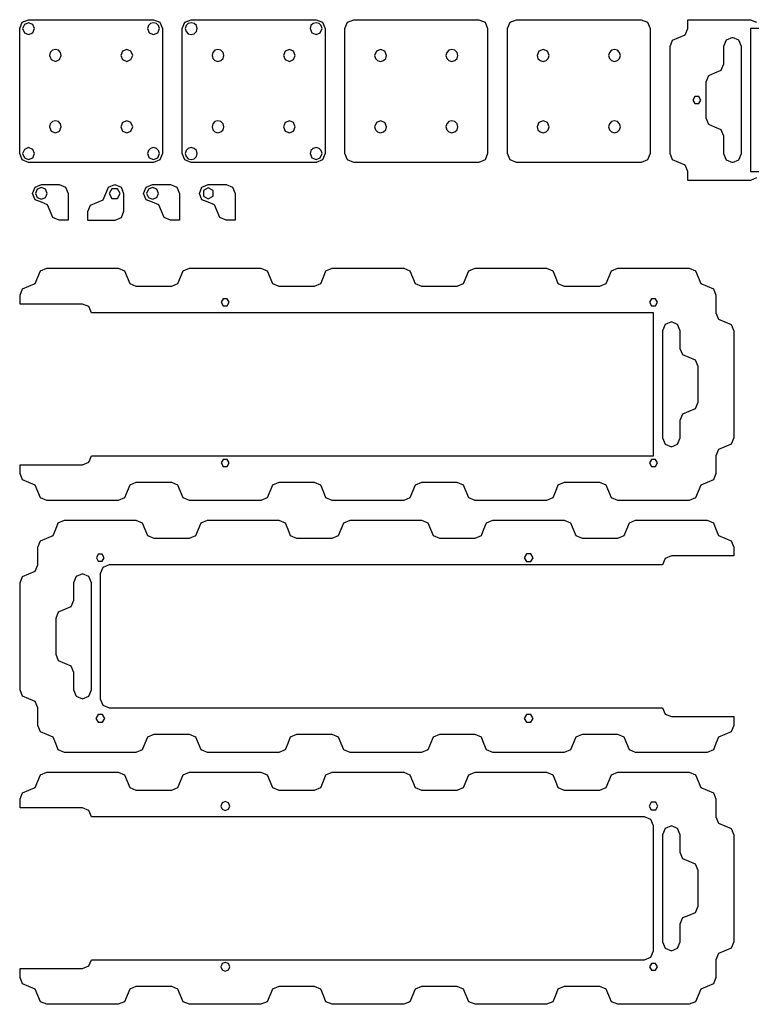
# Model space of a CAD drawing. Extents: x 1 to 198, y -191 to -1.
# Drawn here: x 1 to 74.9, y -191.1 to -91.8 of the extents above; entities that cross this region are included whole.
import ezdxf

# ---------------------------------------------------------------- set-up
doc = ezdxf.new("R2010")
doc.units = 0

msp = doc.modelspace()

# ---------------------------------------------------------------- linework, layer by layer
at = {"color": 7}
for points in [[(50.199937, -92.699509), (50.463541, -92.063114), (51.099936, -91.79951), (51.999935, -91.79951), (52.899934, -91.79951), (53.799933, -91.79951), (54.699931, -91.79951), (55.59993, -91.79951), (56.499929, -91.79951), (57.399928, -91.79951), (58.299927, -91.79951), (59.199926, -91.79951), (60.099925, -91.79951), (60.999924, -91.79951), (61.899923, -91.79951), (62.799921, -91.79951), (63.69992, -91.79951), (64.336315, -92.063114), (64.599919, -92.699509), (64.599919, -93.599508), (64.599919, -94.499507), (64.599919, -95.399506), (64.599919, -96.299505), (64.599919, -97.199504), (64.599919, -98.099503), (64.599919, -98.999502), (64.599919, -99.8995), (64.599919, -100.799499), (64.599919, -101.699498), (64.599919, -102.599497), (64.599919, -103.499496), (64.599919, -104.399495), (64.599919, -105.299493), (64.336315, -105.935889), (63.69992, -106.199492), (62.799921, -106.199492), (61.899923, -106.199492), (60.999924, -106.199492), (60.099925, -106.199492), (59.199926, -106.199492), (58.299927, -106.199492), (57.399928, -106.199492), (56.499929, -106.199492), (55.59993, -106.199492), (54.699931, -106.199492), (53.799933, -106.199492), (52.899934, -106.199492), (51.999935, -106.199492), (51.099936, -106.199492), (50.463541, -105.935889), (50.199937, -105.299493), (50.199937, -104.399495), (50.199937, -103.499496), (50.199937, -102.599497), (50.199937, -101.699498), (50.199937, -100.799499), (50.199937, -99.8995), (50.199937, -98.999502), (50.199937, -98.099503), (50.199937, -97.199504), (50.199937, -96.299505), (50.199937, -95.399506), (50.199937, -94.499507), (50.199937, -93.599508), (50.199937, -92.699509)], [(54.399332, -95.399506), (54.223772, -94.975667), (53.799933, -94.800107), (53.376093, -94.975667), (53.200533, -95.399506), (53.280838, -95.699206), (53.500233, -95.918601), (53.799933, -95.998905), (54.099632, -95.918601), (54.319028, -95.699206), (54.399332, -95.399506)], [(61.599323, -95.399506), (61.519019, -95.099806), (61.299623, -94.880411), (60.999924, -94.800107), (60.700224, -94.880411), (60.480829, -95.099806), (60.400524, -95.399506), (60.480829, -95.699206), (60.700224, -95.918601), (60.999924, -95.998905), (61.299623, -95.918601), (61.519019, -95.699206), (61.599323, -95.399506)], [(54.399332, -102.599497), (54.223772, -102.175658), (53.799933, -102.000098), (53.376093, -102.175658), (53.200533, -102.599497), (53.280838, -102.899197), (53.500233, -103.118592), (53.799933, -103.198896), (54.099632, -103.118592), (54.319028, -102.899197), (54.399332, -102.599497)], [(61.599323, -102.599497), (61.519019, -102.299797), (61.299623, -102.080402), (60.999924, -102.000098), (60.700224, -102.080402), (60.480829, -102.299797), (60.400524, -102.599497), (60.480829, -102.899197), (60.700224, -103.118592), (60.999924, -103.198896), (61.299623, -103.118592), (61.519019, -102.899197), (61.599323, -102.599497)]]:
    msp.add_lwpolyline(points, dxfattribs=at)
at = {"layer": '1', "color": 18}
for points in [[(0.999999, -92.699509), (1.263603, -92.063114), (1.899998, -91.79951), (2.799997, -91.79951), (3.699996, -91.79951), (4.599995, -91.79951), (5.499993, -91.79951), (6.399992, -91.79951), (7.299991, -91.79951), (8.19999, -91.79951), (9.099989, -91.79951), (9.999988, -91.79951), (10.899987, -91.79951), (11.799985, -91.79951), (12.699984, -91.79951), (13.599983, -91.79951), (14.499982, -91.79951), (15.136377, -92.063114), (15.399981, -92.699509), (15.399981, -93.599508), (15.399981, -94.499507), (15.399981, -95.399506), (15.399981, -96.299505), (15.399981, -97.199504), (15.399981, -98.099503), (15.399981, -98.999502), (15.399981, -99.8995), (15.399981, -100.799499), (15.399981, -101.699498), (15.399981, -102.599497), (15.399981, -103.499496), (15.399981, -104.399495), (15.399981, -105.299493), (15.136377, -105.935889), (14.499982, -106.199492), (13.599983, -106.199492), (12.699984, -106.199492), (11.799985, -106.199492), (10.899987, -106.199492), (9.999988, -106.199492), (9.099989, -106.199492), (8.19999, -106.199492), (7.299991, -106.199492), (6.399992, -106.199492), (5.499993, -106.199492), (4.599995, -106.199492), (3.699996, -106.199492), (2.799997, -106.199492), (1.899998, -106.199492), (1.263603, -105.935889), (0.999999, -105.299493), (0.999999, -104.399495), (0.999999, -103.499496), (0.999999, -102.599497), (0.999999, -101.699498), (0.999999, -100.799499), (0.999999, -99.8995), (0.999999, -98.999502), (0.999999, -98.099503), (0.999999, -97.199504), (0.999999, -96.299505), (0.999999, -95.399506), (0.999999, -94.499507), (0.999999, -93.599508), (0.999999, -92.699509)], [(2.499397, -92.699509), (2.323696, -92.275928), (1.899998, -92.100508), (1.476299, -92.275928), (1.300599, -92.699509), (1.476299, -93.123091), (1.899998, -93.29851), (2.323696, -93.123091), (2.499397, -92.699509)], [(15.099381, -92.699509), (15.019077, -92.39981), (14.799682, -92.180414), (14.499982, -92.10011), (14.200282, -92.180414), (13.980887, -92.39981), (13.900583, -92.699509), (14.076143, -93.123349), (14.499982, -93.298909), (14.923821, -93.123349), (15.099381, -92.699509)], [(5.199394, -95.399506), (5.11909, -95.099806), (4.899694, -94.880411), (4.599995, -94.800107), (4.300295, -94.880411), (4.0809, -95.099806), (4.000595, -95.399506), (4.176155, -95.823345), (4.599995, -95.998905), (5.023834, -95.823345), (5.199394, -95.399506)], [(12.399385, -95.399506), (12.223684, -94.975924), (11.799985, -94.800505), (11.376287, -94.975924), (11.200586, -95.399506), (11.376287, -95.823088), (11.799985, -95.998507), (12.223684, -95.823088), (12.399385, -95.399506)], [(5.199394, -102.599497), (5.11909, -102.299797), (4.899694, -102.080402), (4.599995, -102.000098), (4.300295, -102.080402), (4.0809, -102.299797), (4.000595, -102.599497), (4.176155, -103.023336), (4.599995, -103.198896), (5.023834, -103.023336), (5.199394, -102.599497)], [(12.399385, -102.599497), (12.223684, -102.175915), (11.799985, -102.000496), (11.376287, -102.175915), (11.200586, -102.599497), (11.376287, -103.023079), (11.799985, -103.198498), (12.223684, -103.023079), (12.399385, -102.599497)], [(2.499397, -105.299493), (2.323696, -104.875912), (1.899998, -104.700492), (1.476299, -104.875912), (1.300599, -105.299493), (1.476299, -105.723075), (1.899998, -105.898494), (2.323696, -105.723075), (2.499397, -105.299493)], [(15.099381, -105.299493), (15.019077, -104.999794), (14.799682, -104.780398), (14.499982, -104.700094), (14.200282, -104.780398), (13.980887, -104.999794), (13.900583, -105.299493), (14.076143, -105.723333), (14.499982, -105.898893), (14.923821, -105.723333), (15.099381, -105.299493)]]:
    msp.add_lwpolyline(points, dxfattribs=at)
at = {"layer": '14', "color": 18}
for points in [[(33.799958, -92.699509), (34.063561, -92.063114), (34.699957, -91.79951), (35.599956, -91.79951), (36.499954, -91.79951), (37.399953, -91.79951), (38.299952, -91.79951), (39.199951, -91.79951), (40.09995, -91.79951), (40.999949, -91.79951), (41.899948, -91.79951), (42.799946, -91.79951), (43.699945, -91.79951), (44.599944, -91.79951), (45.499943, -91.79951), (46.399942, -91.79951), (47.299941, -91.79951), (47.936336, -92.063114), (48.19994, -92.699509), (48.19994, -93.599508), (48.19994, -94.499507), (48.19994, -95.399506), (48.19994, -96.299505), (48.19994, -97.199504), (48.19994, -98.099503), (48.19994, -98.999502), (48.19994, -99.8995), (48.19994, -100.799499), (48.19994, -101.699498), (48.19994, -102.599497), (48.19994, -103.499496), (48.19994, -104.399495), (48.19994, -105.299493), (47.936336, -105.935889), (47.299941, -106.199492), (46.399942, -106.199492), (45.499943, -106.199492), (44.599944, -106.199492), (43.699945, -106.199492), (42.799946, -106.199492), (41.899948, -106.199492), (40.999949, -106.199492), (40.09995, -106.199492), (39.199951, -106.199492), (38.299952, -106.199492), (37.399953, -106.199492), (36.499954, -106.199492), (35.599956, -106.199492), (34.699957, -106.199492), (34.063561, -105.935889), (33.799958, -105.299493), (33.799958, -104.399495), (33.799958, -103.499496), (33.799958, -102.599497), (33.799958, -101.699498), (33.799958, -100.799499), (33.799958, -99.8995), (33.799958, -98.999502), (33.799958, -98.099503), (33.799958, -97.199504), (33.799958, -96.299505), (33.799958, -95.399506), (33.799958, -94.499507), (33.799958, -93.599508), (33.799958, -92.699509)], [(37.999353, -95.399506), (37.823793, -94.975667), (37.399953, -94.800107), (36.976114, -94.975667), (36.800554, -95.399506), (36.880858, -95.699206), (37.100254, -95.918601), (37.399953, -95.998905), (37.699653, -95.918601), (37.919048, -95.699206), (37.999353, -95.399506)], [(45.199344, -95.399506), (45.119039, -95.099806), (44.899644, -94.880411), (44.599944, -94.800107), (44.300245, -94.880411), (44.080849, -95.099806), (44.000545, -95.399506), (44.080849, -95.699206), (44.300245, -95.918601), (44.599944, -95.998905), (44.899644, -95.918601), (45.119039, -95.699206), (45.199344, -95.399506)], [(37.999353, -102.599497), (37.823793, -102.175658), (37.399953, -102.000098), (36.976114, -102.175658), (36.800554, -102.599497), (36.880858, -102.899197), (37.100254, -103.118592), (37.399953, -103.198896), (37.699653, -103.118592), (37.919048, -102.899197), (37.999353, -102.599497)], [(45.199344, -102.599497), (45.119039, -102.299797), (44.899644, -102.080402), (44.599944, -102.000098), (44.300245, -102.080402), (44.080849, -102.299797), (44.000545, -102.599497), (44.080849, -102.899197), (44.300245, -103.118592), (44.599944, -103.198896), (44.899644, -103.118592), (45.119039, -102.899197), (45.199344, -102.599497)]]:
    msp.add_lwpolyline(points, dxfattribs=at)
at = {"layer": '15', "color": 18}
for points in [[(17.399978, -92.699509), (17.663582, -92.063114), (18.299977, -91.79951), (19.199976, -91.79951), (20.099975, -91.79951), (20.999974, -91.79951), (21.899973, -91.79951), (22.799972, -91.79951), (23.699971, -91.79951), (24.599969, -91.79951), (25.499968, -91.79951), (26.399967, -91.79951), (27.299966, -91.79951), (28.199965, -91.79951), (29.099964, -91.79951), (29.999963, -91.79951), (30.899961, -91.79951), (31.536357, -92.063114), (31.79996, -92.699509), (31.79996, -93.599508), (31.79996, -94.499507), (31.79996, -95.399506), (31.79996, -96.299505), (31.79996, -97.199504), (31.79996, -98.099503), (31.79996, -98.999502), (31.79996, -99.8995), (31.79996, -100.799499), (31.79996, -101.699498), (31.79996, -102.599497), (31.79996, -103.499496), (31.79996, -104.399495), (31.79996, -105.299493), (31.536357, -105.935889), (30.899961, -106.199492), (29.999963, -106.199492), (29.099964, -106.199492), (28.199965, -106.199492), (27.299966, -106.199492), (26.399967, -106.199492), (25.499968, -106.199492), (24.599969, -106.199492), (23.699971, -106.199492), (22.799972, -106.199492), (21.899973, -106.199492), (20.999974, -106.199492), (20.099975, -106.199492), (19.199976, -106.199492), (18.299977, -106.199492), (17.663582, -105.935889), (17.399978, -105.299493), (17.399978, -104.399495), (17.399978, -103.499496), (17.399978, -102.599497), (17.399978, -101.699498), (17.399978, -100.799499), (17.399978, -99.8995), (17.399978, -98.999502), (17.399978, -98.099503), (17.399978, -97.199504), (17.399978, -96.299505), (17.399978, -95.399506), (17.399978, -94.499507), (17.399978, -93.599508), (17.399978, -92.699509)], [(18.899377, -92.699509), (18.819072, -92.39981), (18.599677, -92.180414), (18.299977, -92.10011), (18.000278, -92.180414), (17.780882, -92.39981), (17.700578, -92.699509), (17.780882, -92.999209), (18.000278, -93.218604), (18.299977, -93.298909), (18.599677, -93.218604), (18.819072, -92.999209), (18.899377, -92.699509)], [(31.499361, -92.699509), (31.419056, -92.39981), (31.199661, -92.180414), (30.899961, -92.10011), (30.600262, -92.180414), (30.380866, -92.39981), (30.300562, -92.699509), (30.476122, -93.123349), (30.899961, -93.298909), (31.323801, -93.123349), (31.499361, -92.699509)], [(21.599373, -95.399506), (21.519069, -95.099806), (21.299674, -94.880411), (20.999974, -94.800107), (20.700274, -94.880411), (20.480879, -95.099806), (20.400575, -95.399506), (20.480879, -95.699206), (20.700274, -95.918601), (20.999974, -95.998905), (21.299674, -95.918601), (21.519069, -95.699206), (21.599373, -95.399506)], [(28.799364, -95.399506), (28.623663, -94.975924), (28.199965, -94.800505), (27.776266, -94.975924), (27.600566, -95.399506), (27.776266, -95.823088), (28.199965, -95.998507), (28.623663, -95.823088), (28.799364, -95.399506)], [(21.599373, -102.599497), (21.519069, -102.299797), (21.299674, -102.080402), (20.999974, -102.000098), (20.700274, -102.080402), (20.480879, -102.299797), (20.400575, -102.599497), (20.480879, -102.899197), (20.700274, -103.118592), (20.999974, -103.198896), (21.299674, -103.118592), (21.519069, -102.899197), (21.599373, -102.599497)], [(28.799364, -102.599497), (28.623663, -102.175915), (28.199965, -102.000496), (27.776266, -102.175915), (27.600566, -102.599497), (27.776266, -103.023079), (28.199965, -103.198498), (28.623663, -103.023079), (28.799364, -102.599497)], [(18.899377, -105.299493), (18.819072, -104.999794), (18.599677, -104.780398), (18.299977, -104.700094), (18.000278, -104.780398), (17.780882, -104.999794), (17.700578, -105.299493), (17.780882, -105.599193), (18.000278, -105.818588), (18.299977, -105.898893), (18.599677, -105.818588), (18.819072, -105.599193), (18.899377, -105.299493)], [(31.499361, -105.299493), (31.419056, -104.999794), (31.199661, -104.780398), (30.899961, -104.700094), (30.600262, -104.780398), (30.380866, -104.999794), (30.300562, -105.299493), (30.476122, -105.723333), (30.899961, -105.898893), (31.323801, -105.723333), (31.499361, -105.299493)]]:
    msp.add_lwpolyline(points, dxfattribs=at)
at = {"layer": '21', "color": 18}
for points in [[(66.599917, -95.399506), (66.599917, -94.499507), (66.86352, -93.863112), (67.499915, -93.599508), (68.136311, -93.335905), (68.399914, -92.699509), (68.399914, -91.79951), (69.299913, -91.79951), (70.199912, -91.79951), (71.099911, -91.79951), (71.99991, -91.79951), (72.899909, -91.79951), (73.799908, -91.79951), (74.699906, -91.79951), (75.336302, -92.063114)], [(75.599905, -92.699509), (74.699906, -92.699509), (74.699906, -93.599508), (74.699906, -94.499507), (74.699906, -95.399506), (74.699906, -96.299505), (74.699906, -97.199504), (74.699906, -98.099503), (74.699906, -98.999502), (74.699906, -99.8995), (74.699906, -100.799499), (74.699906, -101.699498), (74.699906, -102.599497), (74.699906, -103.499496), (74.699906, -104.399495), (74.699906, -105.299493), (74.699906, -106.199492), (74.699906, -107.099491), (75.599905, -107.099491)], [(70.199912, -98.099503), (70.199912, -98.999502), (70.199912, -99.8995), (70.199912, -100.799499), (70.199912, -101.699498), (70.463515, -102.335893), (71.099911, -102.599497), (71.736306, -102.863101), (71.99991, -103.499496), (71.99991, -104.399495), (71.99991, -105.299493), (72.263513, -105.935889), (72.899909, -106.199492), (73.536304, -105.935889), (73.799908, -105.299493), (73.799908, -104.399495), (73.799908, -103.499496), (73.799908, -102.599497), (73.799908, -101.699498), (73.799908, -100.799499), (73.799908, -99.8995), (73.799908, -98.999502), (73.799908, -98.099503), (73.799908, -97.199504), (73.799908, -96.299505), (73.799908, -95.399506), (73.799908, -94.499507), (73.536304, -93.863112), (72.899909, -93.599508), (72.263513, -93.863112), (71.99991, -94.499507), (71.99991, -95.399506), (71.99991, -96.299505), (71.736306, -96.9359), (71.099911, -97.199504), (70.463515, -97.463107), (70.199912, -98.099503)], [(75.336302, -107.735887), (74.699906, -107.99949), (73.799908, -107.99949), (72.899909, -107.99949), (71.99991, -107.99949), (71.099911, -107.99949), (70.199912, -107.99949), (69.299913, -107.99949), (68.399914, -107.99949), (68.399914, -107.099491), (68.136311, -106.463096), (67.499915, -106.199492), (66.86352, -105.935889), (66.599917, -105.299493), (66.599917, -104.399495), (66.599917, -103.499496), (66.599917, -102.599497), (66.599917, -101.699498), (66.599917, -100.799499), (66.599917, -99.8995), (66.599917, -98.999502), (66.599917, -98.099503), (66.599917, -97.199504), (66.599917, -96.299505), (66.599917, -95.399506)], [(69.699513, -99.8995), (69.499713, -99.553437), (69.100113, -99.553437), (68.900314, -99.8995), (69.100113, -100.245564), (69.499713, -100.245564), (69.699513, -99.8995)]]:
    msp.add_lwpolyline(points, dxfattribs=at)
at = {"layer": '39', "color": 18}
for points in [[(4.084703, -108.409709), (4.984701, -108.409709), (5.621099, -108.673315), (5.884701, -109.309715), (5.884701, -110.209721), (5.884701, -111.1097), (5.884701, -112.009705), (4.984701, -112.009705), (4.348304, -111.746099), (4.084703, -111.1097), (3.821092, -110.473317), (3.184704, -110.209721), (2.548306, -109.946115), (2.284705, -109.309715), (2.548306, -108.673315), (3.184704, -108.409709), (4.084703, -108.409709)], [(3.184704, -109.909101), (3.608543, -109.733541), (3.784103, -109.309702), (3.608543, -108.885862), (3.184704, -108.710302), (2.760864, -108.885862), (2.585304, -109.309702), (2.760864, -109.733541), (3.184704, -109.909101)], [(11.484692, -110.2293), (11.484692, -111.129305), (11.221082, -111.765687), (10.584695, -112.029284), (9.684697, -112.029284), (8.784697, -112.029284), (7.884699, -112.029284), (7.884699, -111.129305), (8.1483, -110.492906), (8.784697, -110.2293), (9.421095, -109.965694), (9.684697, -109.329294), (9.948298, -108.692895), (10.584695, -108.429289), (11.221092, -108.692895), (11.484692, -109.329294), (11.484692, -110.2293)], [(10.024895, -109.329294), (10.304795, -109.814095), (10.864594, -109.814095), (11.144494, -109.329294), (10.864594, -108.844494), (10.304795, -108.844494), (10.024895, -109.329294)], [(20.923863, -108.409709), (21.823863, -108.409709), (22.46026, -108.673316), (22.723861, -109.309715), (22.723861, -110.209721), (22.723861, -111.1097), (22.723861, -112.009705), (21.823863, -112.009705), (21.187465, -111.7461), (20.923863, -111.1097), (20.660253, -110.473318), (20.023865, -110.209721), (19.387467, -109.946115), (19.123865, -109.309715), (19.387467, -108.673315), (20.023865, -108.409709), (20.923863, -108.409709)], [(20.023865, -109.86952), (20.50867, -109.589617), (20.50867, -109.029813), (20.023865, -108.74991), (19.53906, -109.029813), (19.53906, -109.589617), (20.023865, -109.86952)], [(2.832502, -120.467101), (1.932502, -120.467101), (1.032504, -120.467101), (1.032504, -119.567095), (1.296114, -118.930713), (1.932502, -118.667116), (2.5689, -118.403511), (2.832502, -117.767111), (3.096103, -117.130711), (3.732499, -116.867105), (4.6325, -116.867105), (5.532497, -116.867105), (6.432497, -116.867105), (7.332495, -116.867105), (8.232495, -116.867105), (9.132493, -116.867105), (10.032493, -116.867105), (10.932491, -116.867105), (11.568889, -117.130711), (11.832491, -117.767111), (12.096092, -118.40351), (12.732489, -118.667116), (13.632489, -118.667116), (14.532486, -118.667116), (15.432487, -118.667116), (16.332484, -118.667116), (16.968883, -118.403511), (17.232484, -117.767111), (17.496085, -117.130711), (18.132482, -116.867105), (19.03248, -116.867105), (19.93248, -116.867105), (20.832477, -116.867105), (21.732478, -116.867105), (22.632475, -116.867105), (23.532476, -116.867105), (24.432473, -116.867105), (25.332474, -116.867105), (25.96887, -117.130711), (26.232471, -117.767111), (26.496073, -118.40351), (27.132471, -118.667116), (28.032468, -118.667116), (28.932469, -118.667116), (29.832466, -118.667116), (30.732466, -118.667116), (31.368863, -118.40351), (31.632464, -117.767111), (31.896066, -117.130711), (32.532464, -116.867105), (33.432462, -116.867105), (34.332462, -116.867105), (35.23246, -116.867105), (36.13246, -116.867105), (37.032457, -116.867105), (37.932455, -116.867105), (38.832455, -116.867105), (39.732453, -116.867105), (40.368851, -117.130711), (40.632453, -117.767111), (40.896054, -118.40351), (41.532451, -118.667116), (42.432451, -118.667116), (43.332449, -118.667116), (44.232449, -118.667116), (45.132446, -118.667116), (45.768845, -118.403511), (46.032447, -117.767111), (46.296047, -117.130711), (46.932444, -116.867105), (47.832445, -116.867105), (48.732442, -116.867105), (49.632442, -116.867105), (50.53244, -116.867105), (51.43244, -116.867105), (52.332438, -116.867105), (53.232438, -116.867105), (54.132436, -116.867105), (54.768834, -117.130711), (55.032436, -117.767111), (55.296037, -118.40351), (55.932433, -118.667116), (56.832434, -118.667116), (57.732431, -118.667116), (58.632432, -118.667116), (59.532429, -118.667116), (60.168826, -118.40351), (60.432427, -117.767111), (60.696028, -117.130711), (61.332427, -116.867105), (62.232425, -116.867105), (63.132425, -116.867105), (64.032422, -116.867105), (64.932423, -116.867105), (65.83242, -116.867105), (66.73242, -116.867105), (67.632418, -116.867105), (68.532418, -116.867105), (69.168815, -117.130711), (69.432416, -117.767111), (69.696018, -118.403511), (70.332416, -118.667116), (70.968804, -118.930713), (71.232414, -119.567095), (71.232414, -120.467101), (71.232414, -121.367106), (71.496015, -122.003506), (72.132414, -122.267112), (72.768801, -122.530709), (73.032412, -123.167091), (73.032412, -124.067096), (73.032412, -124.967102), (73.032412, -125.867107), (73.032412, -126.767087), (73.032412, -127.667092), (73.032412, -128.567098), (73.032412, -129.467103), (73.032412, -130.367082), (73.032412, -131.267088), (73.032412, -132.167093), (73.032412, -133.067099), (73.032412, -133.967078), (72.768811, -134.603477), (72.132414, -134.867083), (71.496015, -135.130689), (71.232414, -135.767089), (71.232414, -136.667094), (71.232414, -137.567074), (70.968813, -138.203473), (70.332416, -138.467079), (69.696018, -138.730685), (69.432416, -139.367085), (69.168815, -140.003484), (68.532418, -140.26709), (67.632418, -140.26709), (66.73242, -140.26709), (65.83242, -140.26709), (64.932423, -140.26709), (64.032422, -140.26709), (63.132425, -140.26709), (62.232425, -140.26709), (61.332427, -140.26709), (60.696028, -140.003485), (60.432427, -139.367085), (60.168826, -138.730685), (59.532429, -138.467079), (58.632432, -138.467079), (57.732431, -138.467079), (56.832434, -138.467079), (55.932433, -138.467079), (55.296037, -138.730685), (55.032436, -139.367085), (54.768834, -140.003485), (54.132436, -140.26709), (53.232438, -140.26709), (52.332438, -140.26709), (51.43244, -140.26709), (50.53244, -140.26709), (49.632442, -140.26709), (48.732442, -140.26709), (47.832445, -140.26709), (46.932444, -140.26709), (46.296047, -140.003484), (46.032447, -139.367085), (45.768845, -138.730685), (45.132446, -138.467079), (44.232449, -138.467079), (43.332449, -138.467079), (42.432451, -138.467079), (41.532451, -138.467079), (40.896054, -138.730685), (40.632453, -139.367085), (40.368851, -140.003485), (39.732453, -140.26709), (38.832455, -140.26709), (37.932455, -140.26709), (37.032457, -140.26709), (36.13246, -140.26709), (35.23246, -140.26709), (34.332462, -140.26709), (33.432462, -140.26709), (32.532464, -140.26709), (31.896066, -140.003485), (31.632464, -139.367085), (31.368863, -138.730685), (30.732466, -138.467079), (29.832466, -138.467079), (28.932469, -138.467079), (28.032468, -138.467079), (27.132471, -138.467079), (26.496073, -138.730685), (26.232471, -139.367085), (25.96887, -140.003484), (25.332474, -140.26709), (24.432473, -140.26709), (23.532476, -140.26709), (22.632475, -140.26709), (21.732478, -140.26709), (20.832477, -140.26709), (19.93248, -140.26709), (19.03248, -140.26709), (18.132482, -140.26709), (17.496085, -140.003484), (17.232484, -139.367085), (16.968883, -138.730685), (16.332484, -138.467079), (15.432487, -138.467079), (14.532486, -138.467079), (13.632489, -138.467079), (12.732489, -138.467079), (12.096092, -138.730685), (11.832491, -139.367085), (11.568889, -140.003485), (10.932491, -140.26709), (10.032493, -140.26709), (9.132493, -140.26709), (8.232495, -140.26709), (7.332495, -140.26709), (6.432497, -140.26709), (5.532497, -140.26709), (4.6325, -140.26709), (3.732499, -140.26709), (3.096103, -140.003484), (2.832502, -139.367085), (2.5689, -138.730685), (1.932502, -138.467079), (1.296105, -138.203473), (1.032504, -137.567074), (1.032504, -136.667094), (1.932502, -136.667094), (2.832502, -136.667094), (3.732499, -136.667094), (4.6325, -136.667094), (5.532497, -136.667094), (6.432497, -136.667094), (7.332495, -136.667094), (7.968894, -136.403489), (8.232495, -135.767089), (9.132493, -135.767089), (10.032493, -135.767089), (10.932491, -135.767089), (11.832491, -135.767089), (12.732489, -135.767089), (13.632489, -135.767089), (14.532486, -135.767089), (15.432487, -135.767089), (16.332484, -135.767089), (17.232484, -135.767089), (18.132482, -135.767089), (19.03248, -135.767089), (19.93248, -135.767089), (20.832477, -135.767089), (21.732478, -135.767089), (22.632475, -135.767089), (23.532476, -135.767089), (24.432473, -135.767089), (25.332474, -135.767089), (26.232471, -135.767089), (27.132471, -135.767089), (28.032468, -135.767089), (28.932469, -135.767089), (29.832466, -135.767089), (30.732466, -135.767089), (31.632464, -135.767089), (32.532464, -135.767089), (33.432462, -135.767089), (34.332462, -135.767089), (35.23246, -135.767089), (36.13246, -135.767089), (37.032457, -135.767089), (37.932455, -135.767089), (38.832455, -135.767089), (39.732453, -135.767089), (40.632453, -135.767089), (41.532451, -135.767089), (42.432451, -135.767089), (43.332449, -135.767089), (44.232449, -135.767089), (45.132446, -135.767089), (46.032447, -135.767089), (46.932444, -135.767089), (47.832445, -135.767089), (48.732442, -135.767089), (49.632442, -135.767089), (50.53244, -135.767089), (51.43244, -135.767089), (52.332438, -135.767089), (53.232438, -135.767089), (54.132436, -135.767089), (55.032436, -135.767089), (55.932433, -135.767089), (56.832434, -135.767089), (57.732431, -135.767089), (58.632432, -135.767089), (59.532429, -135.767089), (60.432427, -135.767089), (61.332427, -135.767089), (62.232425, -135.767089), (63.132425, -135.767089), (64.032422, -135.767089), (64.932423, -135.767089), (64.932423, -134.867083), (64.932423, -133.967078), (64.932423, -133.067099), (64.932423, -132.167093), (64.932423, -131.267088), (64.932423, -130.367082), (64.932423, -129.467103), (64.932423, -128.567098), (64.932423, -127.667092), (64.932423, -126.767087), (64.932423, -125.867107), (64.932423, -124.967102), (64.932423, -124.067096), (64.932423, -123.167091), (64.932423, -122.267112), (64.932423, -121.367106), (64.032422, -121.367106), (63.132425, -121.367106), (62.232425, -121.367106), (61.332427, -121.367106), (60.432427, -121.367106), (59.532429, -121.367106), (58.632432, -121.367106), (57.732431, -121.367106), (56.832434, -121.367106), (55.932433, -121.367106), (55.032436, -121.367106), (54.132436, -121.367106), (53.232438, -121.367106), (52.332438, -121.367106), (51.43244, -121.367106), (50.53244, -121.367106), (49.632442, -121.367106), (48.732442, -121.367106), (47.832445, -121.367106), (46.932444, -121.367106), (46.032447, -121.367106), (45.132446, -121.367106), (44.232449, -121.367106), (43.332449, -121.367106), (42.432451, -121.367106), (41.532451, -121.367106), (40.632453, -121.367106), (39.732453, -121.367106), (38.832455, -121.367106), (37.932455, -121.367106), (37.032457, -121.367106), (36.13246, -121.367106), (35.23246, -121.367106), (34.332462, -121.367106), (33.432462, -121.367106), (32.532464, -121.367106), (31.632464, -121.367106), (30.732466, -121.367106), (29.832466, -121.367106), (28.932469, -121.367106), (28.032468, -121.367106), (27.132471, -121.367106), (26.232471, -121.367106), (25.332474, -121.367106), (24.432473, -121.367106), (23.532476, -121.367106), (22.632475, -121.367106), (21.732478, -121.367106), (20.832477, -121.367106), (19.93248, -121.367106), (19.03248, -121.367106), (18.132482, -121.367106), (17.232484, -121.367106), (16.332484, -121.367106), (15.432487, -121.367106), (14.532486, -121.367106), (13.632489, -121.367106), (12.732489, -121.367106), (11.832491, -121.367106), (10.932491, -121.367106), (10.032493, -121.367106), (9.132493, -121.367106), (8.232495, -121.367106), (7.968894, -120.730706), (7.332495, -120.467101), (6.432497, -120.467101), (5.532497, -120.467101), (4.6325, -120.467101), (3.732499, -120.467101), (2.832502, -120.467101)], [(22.132077, -120.287105), (21.932278, -119.941041), (21.532678, -119.941041), (21.332878, -120.287105), (21.532678, -120.633168), (21.932278, -120.633168), (22.132077, -120.287105)], [(65.332022, -120.287105), (65.132222, -119.941041), (64.732623, -119.941041), (64.532823, -120.287105), (64.732623, -120.633168), (65.132222, -120.633168), (65.332022, -120.287105)], [(65.83242, -123.167091), (65.83242, -124.067096), (65.83242, -124.967102), (65.83242, -125.867107), (65.83242, -126.767087), (65.83242, -127.667092), (65.83242, -128.567098), (65.83242, -129.467103), (65.83242, -130.367082), (65.83242, -131.267088), (65.83242, -132.167093), (65.83242, -133.067099), (65.83242, -133.967078), (66.096022, -134.603478), (66.73242, -134.867083), (67.368817, -134.603477), (67.632418, -133.967078), (67.632418, -133.067099), (67.632418, -132.167093), (67.89602, -131.530693), (68.532418, -131.267088), (69.168815, -131.003481), (69.432416, -130.367082), (69.432416, -129.467103), (69.432416, -128.567098), (69.432416, -127.667092), (69.432416, -126.767087), (69.168806, -126.130704), (68.532418, -125.867107), (67.89602, -125.603502), (67.632418, -124.967102), (67.632418, -124.067096), (67.632418, -123.167091), (67.368808, -122.530709), (66.73242, -122.267112), (66.096031, -122.530708), (65.83242, -123.167091)], [(22.132077, -136.487072), (21.932278, -136.141009), (21.532678, -136.141009), (21.332878, -136.487072), (21.532678, -136.833136), (21.932278, -136.833136), (22.132077, -136.487072)], [(65.332022, -136.487072), (65.132222, -136.141009), (64.732623, -136.141009), (64.532823, -136.487072), (64.732623, -136.833136), (65.132222, -136.833136), (65.332022, -136.487072)], [(71.232414, -162.067062), (72.132414, -162.067062), (73.032412, -162.067062), (73.032412, -162.967042), (72.768811, -163.603441), (72.132414, -163.867047), (71.496015, -164.130653), (71.232414, -164.767053), (70.968813, -165.403452), (70.332416, -165.667058), (69.432416, -165.667058), (68.532418, -165.667058), (67.632418, -165.667058), (66.73242, -165.667058), (65.83242, -165.667058), (64.932423, -165.667058), (64.032422, -165.667058), (63.132425, -165.667058), (62.496026, -165.403453), (62.232425, -164.767053), (61.968824, -164.130653), (61.332427, -163.867047), (60.432427, -163.867047), (59.532429, -163.867047), (58.632429, -163.867047), (57.732431, -163.867047), (57.096034, -164.130653), (56.832434, -164.767053), (56.568832, -165.403453), (55.932433, -165.667058), (55.032436, -165.667058), (54.132436, -165.667058), (53.232438, -165.667058), (52.332438, -165.667058), (51.43244, -165.667058), (50.53244, -165.667058), (49.632442, -165.667058), (48.732442, -165.667058), (48.096045, -165.403452), (47.832445, -164.767053), (47.568843, -164.130653), (46.932444, -163.867047), (46.032447, -163.867047), (45.132446, -163.867047), (44.232449, -163.867047), (43.332449, -163.867047), (42.696052, -164.130653), (42.432451, -164.767053), (42.168849, -165.403453), (41.532451, -165.667058), (40.632453, -165.667058), (39.732453, -165.667058), (38.832455, -165.667058), (37.932455, -165.667058), (37.032457, -165.667058), (36.132457, -165.667058), (35.23246, -165.667058), (34.332462, -165.667058), (33.696064, -165.403453), (33.432462, -164.767053), (33.168861, -164.130653), (32.532464, -163.867047), (31.632464, -163.867047), (30.732466, -163.867047), (29.832466, -163.867047), (28.932469, -163.867047), (28.29607, -164.130653), (28.032468, -164.767053), (27.768868, -165.403452), (27.132471, -165.667058), (26.232471, -165.667058), (25.332474, -165.667058), (24.432473, -165.667058), (23.532476, -165.667058), (22.632475, -165.667058), (21.732478, -165.667058), (20.832477, -165.667058), (19.93248, -165.667058), (19.296081, -165.403453), (19.03248, -164.767053), (18.768879, -164.130653), (18.132482, -163.867047), (17.232484, -163.867047), (16.332484, -163.867047), (15.432487, -163.867047), (14.532486, -163.867047), (13.89609, -164.130653), (13.632489, -164.767053), (13.368887, -165.403453), (12.732489, -165.667058), (11.832491, -165.667058), (10.932491, -165.667058), (10.032493, -165.667058), (9.132493, -165.667058), (8.232495, -165.667058), (7.332495, -165.667058), (6.432497, -165.667058), (5.532497, -165.667058), (4.8961, -165.403452), (4.6325, -164.767053), (4.368898, -164.130653), (3.732499, -163.867047), (3.096103, -163.603441), (2.832502, -162.967042), (2.832502, -162.067062), (2.832502, -161.167057), (2.5689, -160.530657), (1.932502, -160.267051), (1.296105, -160.003445), (1.032504, -159.367046), (1.032504, -158.467067), (1.032504, -157.567061), (1.032504, -156.667056), (1.032504, -155.76705), (1.032504, -154.867071), (1.032504, -153.967066), (1.032504, -153.06706), (1.032504, -152.167055), (1.032504, -151.267075), (1.032504, -150.36707), (1.032504, -149.467064), (1.032504, -148.567059), (1.296114, -147.930677), (1.932502, -147.66708), (2.5689, -147.403474), (2.832502, -146.767074), (2.832502, -145.867069), (2.832502, -144.967063), (3.096112, -144.330681), (3.732499, -144.067084), (4.368898, -143.803479), (4.6325, -143.167079), (4.8961, -142.530679), (5.532497, -142.267073), (6.432497, -142.267073), (7.332495, -142.267073), (8.232495, -142.267073), (9.132493, -142.267073), (10.032493, -142.267073), (10.932491, -142.267073), (11.832491, -142.267073), (12.732489, -142.267073), (13.368887, -142.530679), (13.632489, -143.167079), (13.89609, -143.803478), (14.532486, -144.067084), (15.432487, -144.067084), (16.332484, -144.067084), (17.232484, -144.067084), (18.132482, -144.067084), (18.768879, -143.803478), (19.03248, -143.167079), (19.296081, -142.530679), (19.93248, -142.267073), (20.832477, -142.267073), (21.732478, -142.267073), (22.632475, -142.267073), (23.532476, -142.267073), (24.432473, -142.267073), (25.332474, -142.267073), (26.232471, -142.267073), (27.132471, -142.267073), (27.768868, -142.530679), (28.032468, -143.167079), (28.29607, -143.803479), (28.932469, -144.067084), (29.832466, -144.067084), (30.732466, -144.067084), (31.632464, -144.067084), (32.532464, -144.067084), (33.168861, -143.803478), (33.432462, -143.167079), (33.696064, -142.530679), (34.332462, -142.267073), (35.23246, -142.267073), (36.132457, -142.267073), (37.032457, -142.267073), (37.932455, -142.267073), (38.832455, -142.267073), (39.732453, -142.267073), (40.632453, -142.267073), (41.532451, -142.267073), (42.168849, -142.530679), (42.432451, -143.167079), (42.696052, -143.803478), (43.332449, -144.067084), (44.232449, -144.067084), (45.132446, -144.067084), (46.032447, -144.067084), (46.932444, -144.067084), (47.568843, -143.803479), (47.832445, -143.167079), (48.096045, -142.530679), (48.732442, -142.267073), (49.632442, -142.267073), (50.53244, -142.267073), (51.43244, -142.267073), (52.332438, -142.267073), (53.232438, -142.267073), (54.132436, -142.267073), (55.032436, -142.267073), (55.932433, -142.267073), (56.568832, -142.530679), (56.832434, -143.167079), (57.096034, -143.803478), (57.732431, -144.067084), (58.632429, -144.067084), (59.532429, -144.067084), (60.432427, -144.067084), (61.332427, -144.067084), (61.968824, -143.803478), (62.232425, -143.167079), (62.496026, -142.530679), (63.132425, -142.267073), (64.032422, -142.267073), (64.932423, -142.267073), (65.83242, -142.267073), (66.73242, -142.267073), (67.632418, -142.267073), (68.532418, -142.267073), (69.432416, -142.267073), (70.332416, -142.267073), (70.968813, -142.530679), (71.232414, -143.167079), (71.496015, -143.803479), (72.132414, -144.067084), (72.768801, -144.330681), (73.032412, -144.967063), (73.032412, -145.867069), (72.132414, -145.867069), (71.232414, -145.867069), (70.332416, -145.867069), (69.432416, -145.867069), (68.532418, -145.867069), (67.632418, -145.867069), (66.73242, -145.867069), (66.096022, -146.130674), (65.83242, -146.767074), (64.932423, -146.767074), (64.032422, -146.767074), (63.132425, -146.767074), (62.232425, -146.767074), (61.332427, -146.767074), (60.432427, -146.767074), (59.532429, -146.767074), (58.632429, -146.767074), (57.732431, -146.767074), (56.832434, -146.767074), (55.932433, -146.767074), (55.032436, -146.767074), (54.132436, -146.767074), (53.232438, -146.767074), (52.332438, -146.767074), (51.43244, -146.767074), (50.53244, -146.767074), (49.632442, -146.767074), (48.732442, -146.767074), (47.832445, -146.767074), (46.932444, -146.767074), (46.032447, -146.767074), (45.132446, -146.767074), (44.232449, -146.767074), (43.332449, -146.767074), (42.432451, -146.767074), (41.532451, -146.767074), (40.632453, -146.767074), (39.732453, -146.767074), (38.832455, -146.767074), (37.932455, -146.767074), (37.032457, -146.767074), (36.132457, -146.767074), (35.23246, -146.767074), (34.332462, -146.767074), (33.432462, -146.767074), (32.532464, -146.767074), (31.632464, -146.767074), (30.732466, -146.767074), (29.832466, -146.767074), (28.932469, -146.767074), (28.032468, -146.767074), (27.132471, -146.767074), (26.232471, -146.767074), (25.332474, -146.767074), (24.432473, -146.767074), (23.532476, -146.767074), (22.632475, -146.767074), (21.732478, -146.767074), (20.832477, -146.767074), (19.93248, -146.767074), (19.03248, -146.767074), (18.132482, -146.767074), (17.232484, -146.767074), (16.332484, -146.767074), (15.432487, -146.767074), (14.532486, -146.767074), (13.632489, -146.767074), (12.732489, -146.767074), (11.832491, -146.767074), (10.932491, -146.767074), (10.032493, -146.767074), (9.396095, -147.03068), (9.132493, -147.66708), (9.132493, -148.567059), (9.132493, -149.467064), (9.132493, -150.36707), (9.132493, -151.267075), (9.132493, -152.167055), (9.132493, -153.06706), (9.132493, -153.967066), (9.132493, -154.867071), (9.132493, -155.76705), (9.132493, -156.667056), (9.132493, -157.567061), (9.132493, -158.467067), (9.132493, -159.367046), (9.132493, -160.267051), (9.396095, -160.903451), (10.032493, -161.167057), (10.932491, -161.167057), (11.832491, -161.167057), (12.732489, -161.167057), (13.632489, -161.167057), (14.532486, -161.167057), (15.432487, -161.167057), (16.332484, -161.167057), (17.232484, -161.167057), (18.132482, -161.167057), (19.03248, -161.167057), (19.93248, -161.167057), (20.832477, -161.167057), (21.732478, -161.167057), (22.632475, -161.167057), (23.532476, -161.167057), (24.432473, -161.167057), (25.332474, -161.167057), (26.232471, -161.167057), (27.132471, -161.167057), (28.032468, -161.167057), (28.932469, -161.167057), (29.832466, -161.167057), (30.732466, -161.167057), (31.632464, -161.167057), (32.532464, -161.167057), (33.432462, -161.167057), (34.332462, -161.167057), (35.23246, -161.167057), (36.132457, -161.167057), (37.032457, -161.167057), (37.932455, -161.167057), (38.832455, -161.167057), (39.732453, -161.167057), (40.632453, -161.167057), (41.532451, -161.167057), (42.432451, -161.167057), (43.332449, -161.167057), (44.232449, -161.167057), (45.132446, -161.167057), (46.032447, -161.167057), (46.932444, -161.167057), (47.832445, -161.167057), (48.732442, -161.167057), (49.632442, -161.167057), (50.53244, -161.167057), (51.43244, -161.167057), (52.332438, -161.167057), (53.232438, -161.167057), (54.132436, -161.167057), (55.032436, -161.167057), (55.932433, -161.167057), (56.832434, -161.167057), (57.732431, -161.167057), (58.632429, -161.167057), (59.532429, -161.167057), (60.432427, -161.167057), (61.332427, -161.167057), (62.232425, -161.167057), (63.132425, -161.167057), (64.032422, -161.167057), (64.932423, -161.167057), (65.83242, -161.167057), (66.096022, -161.803457), (66.73242, -162.067062), (67.632418, -162.067062), (68.532418, -162.067062), (69.432416, -162.067062), (70.332416, -162.067062), (71.232414, -162.067062)], [(8.732893, -146.047065), (8.932693, -146.393128), (9.332293, -146.393128), (9.532093, -146.047065), (9.332293, -145.701001), (8.932693, -145.701001), (8.732893, -146.047065)], [(51.882438, -146.047065), (52.107438, -146.436776), (52.557438, -146.436776), (52.782438, -146.047065), (52.557438, -145.657353), (52.107438, -145.657353), (51.882438, -146.047065)], [(8.232495, -157.567061), (8.232495, -156.667056), (8.232495, -155.76705), (8.232495, -154.867071), (8.232495, -153.967066), (8.232495, -153.06706), (8.232495, -152.167055), (8.232495, -151.267075), (8.232495, -150.36707), (8.232495, -149.467064), (8.232495, -148.567059), (7.968884, -147.930676), (7.332495, -147.66708), (6.696108, -147.930677), (6.432497, -148.567059), (6.432497, -149.467064), (6.432497, -150.36707), (6.168896, -151.00347), (5.532497, -151.267075), (4.89611, -151.530672), (4.6325, -152.167055), (4.6325, -153.06706), (4.6325, -153.967066), (4.6325, -154.867071), (4.6325, -155.76705), (4.8961, -156.403449), (5.532497, -156.667056), (6.168896, -156.930661), (6.432497, -157.567061), (6.432497, -158.467067), (6.432497, -159.367046), (6.696098, -160.003445), (7.332495, -160.267051), (7.968894, -160.003446), (8.232495, -159.367046), (8.232495, -158.467067), (8.232495, -157.567061)], [(8.682493, -162.247058), (8.907493, -162.63677), (9.357493, -162.63677), (9.582493, -162.247058), (9.357493, -161.857347), (8.907493, -161.857347), (8.682493, -162.247058)], [(51.882438, -162.247058), (52.107438, -162.63677), (52.557438, -162.63677), (52.782438, -162.247058), (52.557438, -161.857347), (52.107438, -161.857347), (51.882438, -162.247058)], [(2.832502, -171.267037), (1.932502, -171.267037), (1.032504, -171.267037), (1.032504, -170.367031), (1.296114, -169.730649), (1.932502, -169.467052), (2.5689, -169.203447), (2.832502, -168.567047), (3.096103, -167.930647), (3.732499, -167.667041), (4.6325, -167.667041), (5.532497, -167.667041), (6.432497, -167.667041), (7.332495, -167.667041), (8.232495, -167.667041), (9.132493, -167.667041), (10.032493, -167.667041), (10.932491, -167.667041), (11.568889, -167.930647), (11.832491, -168.567047), (12.096092, -169.203446), (12.732489, -169.467052), (13.632489, -169.467052), (14.532486, -169.467052), (15.432487, -169.467052), (16.332484, -169.467052), (16.968883, -169.203447), (17.232484, -168.567047), (17.496085, -167.930647), (18.132482, -167.667041), (19.03248, -167.667041), (19.93248, -167.667041), (20.832477, -167.667041), (21.732478, -167.667041), (22.632475, -167.667041), (23.532476, -167.667041), (24.432473, -167.667041), (25.332474, -167.667041), (25.96887, -167.930647), (26.232471, -168.567047), (26.496073, -169.203446), (27.132471, -169.467052), (28.032468, -169.467052), (28.932469, -169.467052), (29.832466, -169.467052), (30.732466, -169.467052), (31.368863, -169.203446), (31.632464, -168.567047), (31.896066, -167.930647), (32.532464, -167.667041), (33.432462, -167.667041), (34.332462, -167.667041), (35.23246, -167.667041), (36.13246, -167.667041), (37.032457, -167.667041), (37.932455, -167.667041), (38.832455, -167.667041), (39.732453, -167.667041), (40.368851, -167.930647), (40.632453, -168.567047), (40.896054, -169.203446), (41.532451, -169.467052), (42.432451, -169.467052), (43.332449, -169.467052), (44.232449, -169.467052), (45.132446, -169.467052), (45.768845, -169.203447), (46.032447, -168.567047), (46.296047, -167.930647), (46.932444, -167.667041), (47.832445, -167.667041), (48.732442, -167.667041), (49.632442, -167.667041), (50.53244, -167.667041), (51.43244, -167.667041), (52.332438, -167.667041), (53.232438, -167.667041), (54.132436, -167.667041), (54.768834, -167.930647), (55.032436, -168.567047), (55.296037, -169.203446), (55.932433, -169.467052), (56.832434, -169.467052), (57.732431, -169.467052), (58.632432, -169.467052), (59.532429, -169.467052), (60.168826, -169.203446), (60.432427, -168.567047), (60.696028, -167.930647), (61.332427, -167.667041), (62.232425, -167.667041), (63.132425, -167.667041), (64.032422, -167.667041), (64.932423, -167.667041), (65.83242, -167.667041), (66.73242, -167.667041), (67.632418, -167.667041), (68.532418, -167.667041), (69.168815, -167.930647), (69.432416, -168.567047), (69.696018, -169.203447), (70.332416, -169.467052), (70.968804, -169.730649), (71.232414, -170.367031), (71.232414, -171.267037), (71.232414, -172.167042), (71.496015, -172.803442), (72.132414, -173.067048), (72.768801, -173.330645), (73.032412, -173.967027), (73.032412, -174.867032), (73.032412, -175.767038), (73.032412, -176.667043), (73.032412, -177.567023), (73.032412, -178.467028), (73.032412, -179.367034), (73.032412, -180.267039), (73.032412, -181.167018), (73.032412, -182.067024), (73.032412, -182.967029), (73.032412, -183.867035), (73.032412, -184.767014), (72.768811, -185.403413), (72.132414, -185.667019), (71.496015, -185.930625), (71.232414, -186.567025), (71.232414, -187.46703), (71.232414, -188.36701), (70.968813, -189.003409), (70.332416, -189.267015), (69.696018, -189.530621), (69.432416, -190.167021), (69.168815, -190.80342), (68.532418, -191.067026), (67.632418, -191.067026), (66.73242, -191.067026), (65.83242, -191.067026), (64.932423, -191.067026), (64.032422, -191.067026), (63.132425, -191.067026), (62.232425, -191.067026), (61.332427, -191.067026), (60.696028, -190.803421), (60.432427, -190.167021), (60.168826, -189.530621), (59.532429, -189.267015), (58.632432, -189.267015), (57.732431, -189.267015), (56.832434, -189.267015), (55.932433, -189.267015), (55.296037, -189.530621), (55.032436, -190.167021), (54.768834, -190.803421), (54.132436, -191.067026), (53.232438, -191.067026), (52.332438, -191.067026), (51.43244, -191.067026), (50.53244, -191.067026), (49.632442, -191.067026), (48.732442, -191.067026), (47.832445, -191.067026), (46.932444, -191.067026), (46.296047, -190.80342), (46.032447, -190.167021), (45.768845, -189.530621), (45.132446, -189.267015), (44.232449, -189.267015), (43.332449, -189.267015), (42.432451, -189.267015), (41.532451, -189.267015), (40.896054, -189.530621), (40.632453, -190.167021), (40.368851, -190.803421), (39.732453, -191.067026), (38.832455, -191.067026), (37.932455, -191.067026), (37.032457, -191.067026), (36.13246, -191.067026), (35.23246, -191.067026), (34.332462, -191.067026), (33.432462, -191.067026), (32.532464, -191.067026), (31.896066, -190.803421), (31.632464, -190.167021), (31.368863, -189.530621), (30.732466, -189.267015), (29.832466, -189.267015), (28.932469, -189.267015), (28.032468, -189.267015), (27.132471, -189.267015), (26.496073, -189.530621), (26.232471, -190.167021), (25.96887, -190.80342), (25.332474, -191.067026), (24.432473, -191.067026), (23.532476, -191.067026), (22.632475, -191.067026), (21.732478, -191.067026), (20.832477, -191.067026), (19.93248, -191.067026), (19.03248, -191.067026), (18.132482, -191.067026), (17.496085, -190.80342), (17.232484, -190.167021), (16.968883, -189.530621), (16.332484, -189.267015), (15.432487, -189.267015), (14.532486, -189.267015), (13.632489, -189.267015), (12.732489, -189.267015), (12.096092, -189.530621), (11.832491, -190.167021), (11.568889, -190.803421), (10.932491, -191.067026), (10.032493, -191.067026), (9.132493, -191.067026), (8.232495, -191.067026), (7.332495, -191.067026), (6.432497, -191.067026), (5.532497, -191.067026), (4.6325, -191.067026), (3.732499, -191.067026), (3.096103, -190.80342), (2.832502, -190.167021), (2.5689, -189.530621), (1.932502, -189.267015), (1.296105, -189.003409), (1.032504, -188.36701), (1.032504, -187.46703), (1.932502, -187.46703), (2.832502, -187.46703), (3.732499, -187.46703), (4.6325, -187.46703), (5.532497, -187.46703), (6.432497, -187.46703), (7.332495, -187.46703), (7.968894, -187.203425), (8.232495, -186.567025), (9.132493, -186.567025), (10.032493, -186.567025), (10.932491, -186.567025), (11.832491, -186.567025), (12.732489, -186.567025), (13.632489, -186.567025), (14.532486, -186.567025), (15.432487, -186.567025), (16.332484, -186.567025), (17.232484, -186.567025), (18.132482, -186.567025), (19.03248, -186.567025), (19.93248, -186.567025), (20.832477, -186.567025), (21.732478, -186.567025), (22.632475, -186.567025), (23.532476, -186.567025), (24.432473, -186.567025), (25.332474, -186.567025), (26.232471, -186.567025), (27.132471, -186.567025), (28.032468, -186.567025), (28.932469, -186.567025), (29.832466, -186.567025), (30.732466, -186.567025), (31.632464, -186.567025), (32.532464, -186.567025), (33.432462, -186.567025), (34.332462, -186.567025), (35.23246, -186.567025), (36.13246, -186.567025), (37.032457, -186.567025), (37.932455, -186.567025), (38.832455, -186.567025), (39.732453, -186.567025), (40.632453, -186.567025), (41.532451, -186.567025), (42.432451, -186.567025), (43.332449, -186.567025), (44.232449, -186.567025), (45.132446, -186.567025), (46.032447, -186.567025), (46.932444, -186.567025), (47.832445, -186.567025), (48.732442, -186.567025), (49.632442, -186.567025), (50.53244, -186.567025), (51.43244, -186.567025), (52.332438, -186.567025), (53.232438, -186.567025), (54.132436, -186.567025), (55.032436, -186.567025), (55.932433, -186.567025), (56.832434, -186.567025), (57.732431, -186.567025), (58.632432, -186.567025), (59.532429, -186.567025), (60.432427, -186.567025), (61.332427, -186.567025), (62.232425, -186.567025), (63.132425, -186.567025), (64.032422, -186.567025), (64.668821, -186.303419), (64.932423, -185.667019), (64.932423, -184.767014), (64.932423, -183.867035), (64.932423, -182.967029), (64.932423, -182.067024), (64.932423, -181.167018), (64.932423, -180.267039), (64.932423, -179.367034), (64.932423, -178.467028), (64.932423, -177.567023), (64.932423, -176.667043), (64.932423, -175.767038), (64.932423, -174.867032), (64.932423, -173.967027), (64.932423, -173.067048), (64.668821, -172.430648), (64.032422, -172.167042), (63.132425, -172.167042), (62.232425, -172.167042), (61.332427, -172.167042), (60.432427, -172.167042), (59.532429, -172.167042), (58.632432, -172.167042), (57.732431, -172.167042), (56.832434, -172.167042), (55.932433, -172.167042), (55.032436, -172.167042), (54.132436, -172.167042), (53.232438, -172.167042), (52.332438, -172.167042), (51.43244, -172.167042), (50.53244, -172.167042), (49.632442, -172.167042), (48.732442, -172.167042), (47.832445, -172.167042), (46.932444, -172.167042), (46.032447, -172.167042), (45.132446, -172.167042), (44.232449, -172.167042), (43.332449, -172.167042), (42.432451, -172.167042), (41.532451, -172.167042), (40.632453, -172.167042), (39.732453, -172.167042), (38.832455, -172.167042), (37.932455, -172.167042), (37.032457, -172.167042), (36.13246, -172.167042), (35.23246, -172.167042), (34.332462, -172.167042), (33.432462, -172.167042), (32.532464, -172.167042), (31.632464, -172.167042), (30.732466, -172.167042), (29.832466, -172.167042), (28.932469, -172.167042), (28.032468, -172.167042), (27.132471, -172.167042), (26.232471, -172.167042), (25.332474, -172.167042), (24.432473, -172.167042), (23.532476, -172.167042), (22.632475, -172.167042), (21.732478, -172.167042), (20.832477, -172.167042), (19.93248, -172.167042), (19.03248, -172.167042), (18.132482, -172.167042), (17.232484, -172.167042), (16.332484, -172.167042), (15.432487, -172.167042), (14.532486, -172.167042), (13.632489, -172.167042), (12.732489, -172.167042), (11.832491, -172.167042), (10.932491, -172.167042), (10.032493, -172.167042), (9.132493, -172.167042), (8.232495, -172.167042), (7.968894, -171.530642), (7.332495, -171.267037), (6.432497, -171.267037), (5.532497, -171.267037), (4.6325, -171.267037), (3.732499, -171.267037), (2.832502, -171.267037)], [(22.182478, -171.087041), (22.050676, -170.768843), (21.732478, -170.637041), (21.41428, -170.768843), (21.282478, -171.087041), (21.41428, -171.405239), (21.732478, -171.537041), (22.050676, -171.405239), (22.182478, -171.087041)], [(65.382423, -171.087041), (65.157423, -170.697329), (64.707423, -170.697329), (64.482423, -171.087041), (64.707423, -171.476752), (65.157423, -171.476752), (65.382423, -171.087041)], [(65.83242, -175.767038), (65.83242, -176.667043), (65.83242, -177.567023), (65.83242, -178.467028), (65.83242, -179.367034), (65.83242, -180.267039), (65.83242, -181.167018), (65.83242, -182.067024), (65.83242, -182.967029), (65.83242, -183.867035), (65.83242, -184.767014), (66.096022, -185.403414), (66.73242, -185.667019), (67.368817, -185.403413), (67.632418, -184.767014), (67.632418, -183.867035), (67.632418, -182.967029), (67.89602, -182.330629), (68.532418, -182.067024), (69.168815, -181.803417), (69.432416, -181.167018), (69.432416, -180.267039), (69.432416, -179.367034), (69.432416, -178.467028), (69.432416, -177.567023), (69.168806, -176.93064), (68.532418, -176.667043), (67.89602, -176.403438), (67.632418, -175.767038), (67.632418, -174.867032), (67.632418, -173.967027), (67.368808, -173.330645), (66.73242, -173.067048), (66.096031, -173.330644), (65.83242, -173.967027), (65.83242, -174.867032), (65.83242, -175.767038)], [(22.182478, -187.287008), (22.050676, -186.96881), (21.732478, -186.837008), (21.41428, -186.96881), (21.282478, -187.287008), (21.41428, -187.605206), (21.732478, -187.737008), (22.050676, -187.605206), (22.182478, -187.287008)], [(65.332022, -187.287008), (65.132222, -186.940945), (64.732623, -186.940945), (64.532823, -187.287008), (64.732623, -187.633072), (65.132222, -187.633072), (65.332022, -187.287008)]]:
    msp.add_lwpolyline(points, dxfattribs=at)
at = {"layer": '39', "color": 7}
for points in [[(15.304279, -108.409709), (16.204279, -108.409709), (16.840676, -108.673316), (17.104277, -109.309715), (17.104277, -110.209721), (17.104277, -111.1097), (17.104277, -112.009705), (16.204279, -112.009705), (15.56788, -111.7461), (15.304279, -111.1097), (15.040669, -110.473318), (14.404281, -110.209721), (13.767883, -109.946115), (13.504281, -109.309715), (13.767883, -108.673315), (14.404281, -108.409709), (15.304279, -108.409709)], [(14.404281, -109.909101), (14.828121, -109.733541), (15.003681, -109.309702), (14.828121, -108.885862), (14.404281, -108.710302), (13.980442, -108.885862), (13.804882, -109.309702), (13.980442, -109.733541), (14.404281, -109.909101)]]:
    msp.add_lwpolyline(points, dxfattribs=at)

doc.saveas('drawing.dxf')
